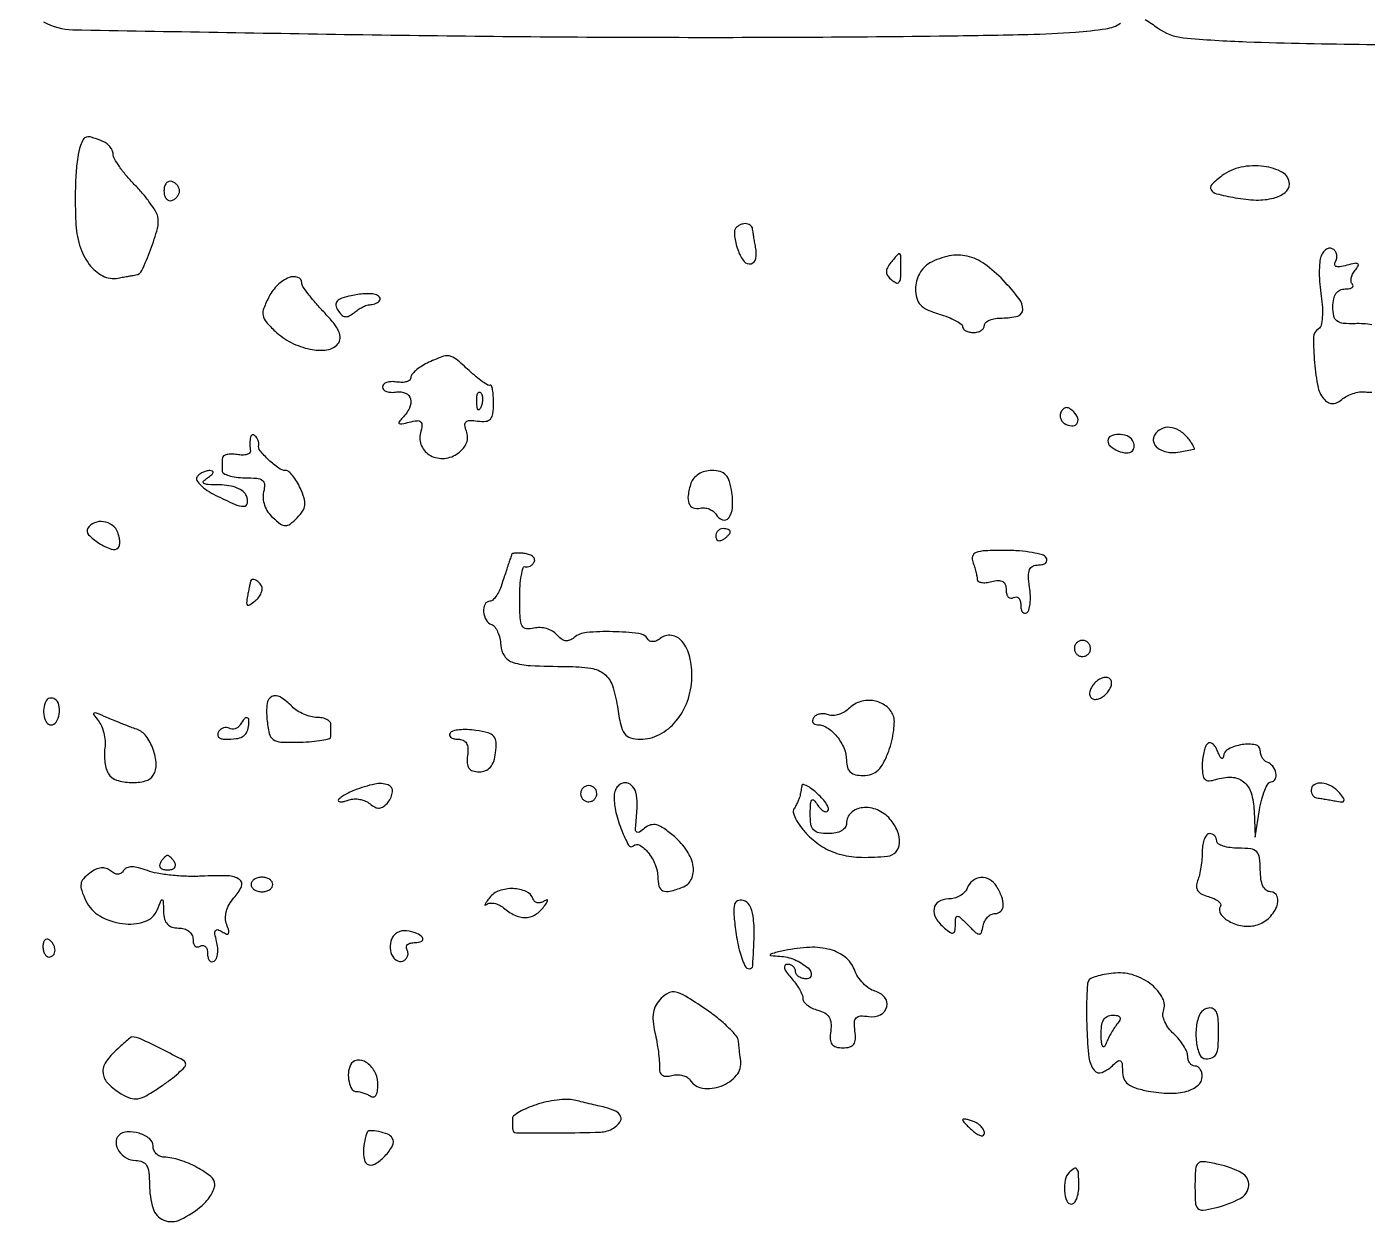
# Model space of a CAD drawing. Extents: x 0 to 5034, y 0 to 2560.
# Drawn here: x 2750.1 to 2934.7, y 2034.5 to 2199.1 of the extents above; entities that cross this region are included whole.
import ezdxf

# ---------------------------------------------------------------- set-up
doc = ezdxf.new("R2010")
doc.units = 0

msp = doc.modelspace()

# ---------------------------------------------------------------- linework, layer by layer
for points in [[(3315.229798, 2294.725646, 0.000021), (3228.5, 2295.347967, -0.000415)], [(2577.672048, 2200.964404, 0.000788), (2593.296787, 2199.954691, 0.003489), (2607.815606, 2199.141113, 0.011193), (2617.5, 2198.883323, 0.000942), (2621.678588, 2198.873535, 0.000135), (2630.228125, 2198.871928, 0.000153), (2640.340842, 2198.875864, 0.000131), (2651, 2198.88608, -0.000008), (2661.264916, 2198.89845, -0.000012), (2670.15625, 2198.908816, -0.000004), (2677.859879, 2198.917556, -0.000342), (2679, 2198.918059, 0.032721), (2679.841193, 2198.972963, 0.006529), (2681.331637, 2199.188554, 0.00688)], [(2904.151592, 2200.106382, -0.019907), (2905.857587, 2198.947169, 0.136476), (2909.384052, 2197.59816, 0.015007), (2918.108334, 2197.038379, 0.00624), (2934.647086, 2196.681372, 0.000372), (2984.60265, 2196.26381, 0.000076), (3013.877148, 2196.045363, 0.000121), (3038.939529, 2195.868262, 0.000024), (3061.03293, 2195.718559, 0.005982), (3063, 2195.728857, -0.004119), (3064.867978, 2195.745594, -0.000065), (3075.4875, 2195.751873, -0.000172), (3087.83119, 2195.753306, -0.000114), (3102, 2195.746828, -0.000762), (3147.695655, 2195.64583, -0.001838)], [(2752.408541, 2199.791245, 0.123595), (2756.448845, 2198.697973, 0.000696), (2796.367408, 2198.022095, 0.003295), (2837.507948, 2197.653959, 0.003725), (2877, 2197.855112, 0.002833), (2887.999301, 2198.055431, 0.012244), (2894.526834, 2198.371364, 0.017625), (2898.729945, 2198.827479, 0.108538), (2900.754937, 2199.588702, -0.039061)], [(2935.367196, 2158.069341, 0.046743), (2933.046498, 2158.220385, -0.027919), (2931.396413, 2158.265607, -0.144263), (2930.554124, 2158.592078, -0.181105), (2930.127928, 2159.277727, -0.049495), (2930, 2160.566883, -0.048484), (2930.10297, 2161.626282, -0.102052), (2930.421248, 2162.385032, -0.131739), (2930.94917, 2162.837188, -0.112034), (2931.666667, 2163, 0.037878), (2932.262653, 2163.045215, 0.107049), (2932.650465, 2163.193285, 0.244364), (2932.772948, 2163.410492, 0.207794), (2932.675343, 2163.657991, -0.163543), (2932.503081, 2164.004648, -0.084569), (2932.518626, 2164.493801, -0.069199), (2932.713587, 2165.047265, -0.054018), (2933.065827, 2165.579316, 0.039492), (2933.49413, 2166.187216, 0.415282), (2933.42543, 2166.453617, 0.18479), (2933.015551, 2166.522176, 0.014014), (2931.900779, 2166.263802, -0.024167), (2930.956225, 2166.064991, -0.120204), (2930.419719, 2166.108074, -0.324529), (2930.240735, 2166.356783, -0.138312), (2930.35994, 2166.773378, 0.092918), (2930.538841, 2167.237002, 0.096295), (2930.534407, 2167.72787, 0.099246), (2930.348219, 2168.169632, 0.105515), (2930.009249, 2168.494284, 0.15023), (2929.571253, 2168.608619, 0.123473), (2929.105946, 2168.47048, 0.099191), (2928.682682, 2168.090145, 0.068765), (2928.371253, 2167.525086, 0.072175), (2928.174247, 2166.653546, 0.019974), (2928.120432, 2165.24788, 0.019734), (2928.186898, 2163.63317, 0.019493), (2928.380482, 2162.02206, -0.024374), (2928.552212, 2160.464686, -0.034906), (2928.540134, 2159.075963, -0.038235), (2928.371392, 2157.995416, -0.199037), (2928.02613, 2157.51615, 0.255841), (2927.341106, 2156.309354, 0.025435), (2927.46342, 2152.866438, 0.028899), (2927.964196, 2149.416579, 0.14691), (2928.873796, 2147.726204, 0.087411), (2929.431025, 2147.3359, 0.127451), (2930.017679, 2147.227265, 0.106751), (2930.659372, 2147.413962, 0.049264), (2931.38343, 2147.903255, -0.062714), (2932.079432, 2148.346882, -0.043329), (2932.956196, 2148.672496, -0.043525), (2933.869794, 2148.840627, -0.066045), (2934.675811, 2148.810873, 0.060563), (2935.375917, 2148.777371, 0.11671)]]:
    msp.add_lwpolyline(points, format="xyb")
for points in [[(2757.504096, 2182.75, 0.050064), (2757.115072, 2181.114444, 0.017685), (2756.878857, 2178.714366, 0.015308), (2756.783276, 2175.740156, 0.009523), (2756.844475, 2172.25, 0.064006), (2757.381924, 2169.010657, 0.088378), (2758.710254, 2166.386249, 0.112445), (2760.577087, 2164.807455, 0.167894), (2762.672841, 2164.500648, -0.002028), (2763.418472, 2164.638848, -0.002176), (2764.147947, 2164.767718, -0.002059), (2764.77549, 2164.873108, -0.010291), (2765.12868, 2164.923489, 0.261189), (2765.965136, 2165.536015, 0.017367), (2767.14769, 2168.38824, 0.0222), (2768.100155, 2171.322095, 0.12302), (2768.140813, 2172.967225, 0.083902), (2767.833645, 2173.719813, 0.018675), (2767.055264, 2174.876658, 0.01889), (2766.042908, 2176.161349, 0.017239), (2764.90628, 2177.407063, -0.018624), (2763.793561, 2178.633374, -0.022905), (2762.85372, 2179.859903, -0.022173), (2762.170636, 2180.940567, -0.130571), (2762, 2181.582849, 0.114327), (2761.882946, 2182.088083, 0.065805), (2761.53535, 2182.610893, 0.060372), (2761.023041, 2183.071242, 0.061333), (2760.418213, 2183.393011, 0.015143), (2758.993745, 2183.890693, 0.131504), (2758.329051, 2183.92018, 0.210301), (2757.89364, 2183.601558, 0.047772)], [(2914.75, 2178.607954, 0.030969), (2913.308405, 2177.365795, 0.345113), (2913.214245, 2176.662158, 0.202545), (2913.944595, 2176.118932, 0.013597), (2916.543713, 2175.557777, 0.039806), (2919.441937, 2175.249777, 0.069146), (2921.842222, 2175.519173, 0.102502), (2923.427056, 2176.292821, 0.232134), (2924, 2177.460399, 0.27175), (2923.075503, 2179.03579, 0.0968), (2920.498655, 2179.879529, 0.080066), (2917.319575, 2179.763879, 0.113775)], [(2769, 2176.5, 0.064908), (2769.079656, 2175.888977, 0.107546), (2769.315781, 2175.428177, 0.143818), (2769.666526, 2175.189601, 0.159683), (2770.075, 2175.191667, 0.073624), (2770.485911, 2175.399741, 0.066918), (2770.834219, 2175.723802, 0.070382), (2771.069583, 2176.110048, 0.102038), (2771.15, 2176.5, 0.102038), (2771.069583, 2176.889952, 0.070382), (2770.834219, 2177.276198, 0.066918), (2770.485911, 2177.600259, 0.073624), (2770.075, 2177.808333, 0.159683), (2769.666526, 2177.810399, 0.143818), (2769.315781, 2177.571823, 0.107546), (2769.079656, 2177.111023, 0.064908)], [(2847.67643, 2171.25, 0.137794), (2847.561012, 2170.813114, 0.031171), (2847.621323, 2170.040503, 0.030022), (2847.806789, 2169.126748, 0.025224), (2848.108955, 2168.185755, 0.08274), (2848.916023, 2166.796402, 0.285915), (2849.860471, 2166.480832, 0.303735), (2850.5129, 2167.186052, 0.08672), (2850.487445, 2168.753971, -0.003291), (2850.353805, 2169.477451, -0.003226), (2850.228784, 2170.207416, -0.003176), (2850.127316, 2170.849139, -0.012202), (2850.076511, 2171.25, 0.119233), (2849.97557, 2171.53626, 0.090054), (2849.746061, 2171.779687, 0.082295), (2849.424292, 2171.943531, 0.07684), (2849.059017, 2172, 0.070456), (2848.666323, 2171.944389, 0.053972), (2848.264727, 2171.779687, 0.054832), (2847.914925, 2171.536974, 0.080801)], [(2869.110114, 2166.632679, 0.049672), (2868.629283, 2165.919895, 0.137601), (2868.498065, 2165.335069, 0.147381), (2868.693215, 2164.792763, 0.06007), (2869.237669, 2164.217716, 0.068239), (2869.847124, 2163.838618, 0.321843), (2870.227775, 2163.916793, 0.165884), (2870.44854, 2164.415535, 0.02199), (2870.5, 2165.585037, 0.003111), (2870.487774, 2167.549757, 0.232153), (2870.347866, 2167.826096, 0.393492), (2870.103803, 2167.800655, 0.006111)], [(2874.5, 2166.582543, 0.077733), (2873.697753, 2165.971061, 0.064279), (2873.058677, 2165.105491, 0.062489), (2872.645803, 2164.080115, 0.065318), (2872.507305, 2163, 0.06557), (2872.679289, 2161.723029, 0.123052), (2873.184357, 2160.819453, 0.099405), (2874.14051, 2160.139639, 0.033258), (2875.757305, 2159.543203, -0.02109), (2876.999553, 2159.118959, -0.030913), (2878.047458, 2158.634462, -0.031406), (2878.812766, 2158.157131, -0.242157), (2879, 2157.793203, 0.182378), (2879.114239, 2157.490428, 0.090948), (2879.440625, 2157.233004, 0.070859), (2879.926041, 2157.058591, 0.050909), (2880.5, 2157, 0.064853), (2881.073457, 2157.074694, 0.082425), (2881.559375, 2157.29375, 0.098894), (2881.884432, 2157.618646, 0.148195), (2882, 2158, -0.222681), (2882.179376, 2158.382793, -0.076538), (2882.717039, 2158.70625, -0.058208), (2883.50628, 2158.92683, -0.039081), (2884.440983, 2159, 0.064289), (2886.585886, 2159.276931, 0.333532), (2887.282462, 2160.155919, 0.174678), (2886.791052, 2161.640842, 0.022688), (2884.577957, 2164.211333, 0.048821), (2882.038524, 2166.42532, 0.097404), (2879.619836, 2167.52079, 0.109321), (2877.157669, 2167.553554, 0.073041)], [(2783.482878, 2161.96689, 0.027053), (2782.753704, 2160.347814, 0.135158), (2782.65486, 2159.366386, 0.135713), (2783.072511, 2158.474822, 0.027361), (2784.293385, 2157.196909, 0.069288), (2786.525859, 2155.619387, 0.068892), (2789.108669, 2154.707967, 0.080562), (2791.442862, 2154.612459, 0.191851), (2792.940996, 2155.428905, 0.156773), (2793.254737, 2156.210529, 0.121859), (2793.097187, 2157.118403, 0.067907), (2792.392128, 2158.268504, 0.019294), (2790.999655, 2159.842946, -0.012431), (2789.850748, 2161.106615, -0.016828), (2788.881149, 2162.307224, -0.013828), (2788.147514, 2163.339116, -0.148679), (2788, 2163.824232, 0.322078), (2787.441761, 2164.600954, 0.180563), (2786.223264, 2164.560939, 0.094195), (2784.655897, 2163.538653, 0.082126)], [(2794.777583, 2162.071608, 0.026953), (2793.476798, 2161.724388, 0.130193), (2792.839634, 2161.312677, 0.229527), (2792.68182, 2160.777899, 0.09876), (2792.951367, 2160.064302, 0.057053), (2793.449136, 2159.438617, 0.160138), (2793.942687, 2159.189642, 0.157363), (2794.493549, 2159.279976, 0.054558), (2795.173785, 2159.729265, -0.027638), (2795.742741, 2160.150638, -0.027562), (2796.355216, 2160.507108, -0.028667), (2796.923208, 2160.757129, -0.089059), (2797.333333, 2160.83163, 0.049883), (2797.687844, 2160.867818, 0.037891), (2798.063814, 2160.974772, 0.038831), (2798.404439, 2161.131205, 0.069425), (2798.649864, 2161.316531, 0.369118), (2798.692378, 2161.859149, 0.189521), (2798.075308, 2162.252219, 0.067551), (2796.625443, 2162.335944, 0.032447)], [(2805.25, 2152.779505, 0.030528), (2804.388691, 2152.297261, 0.038519), (2803.660937, 2151.745804, 0.042497), (2803.148453, 2151.207043, 0.17049), (2803, 2150.784327, -0.222964), (2802.84859, 2150.461669, -0.099518), (2802.42585, 2150.233511, -0.070131), (2801.793977, 2150.13381, -0.043824), (2801.045448, 2150.187142, 0.048414), (2800.29715, 2150.233572, 0.075965), (2799.665046, 2150.114348, 0.106031), (2799.243734, 2149.856424, 0.205363), (2799.090896, 2149.5, 0.205363), (2799.243734, 2149.143576, 0.106031), (2799.665046, 2148.885652, 0.075965), (2800.29715, 2148.766428, 0.048414), (2801.045448, 2148.812858, -0.145008), (2802.286678, 2148.651482, -0.236639), (2802.947124, 2147.849261, -0.170363), (2802.803463, 2146.588336, -0.083813), (2801.85595, 2145.25595, 0.031641), (2801.376112, 2144.71121, 0.439688), (2801.415615, 2144.480549, 0.196723), (2801.765463, 2144.415366, 0.012875), (2802.788196, 2144.654863, -0.03209), (2803.865293, 2144.86382, -0.225339), (2804.359865, 2144.702219, -0.236115), (2804.53335, 2144.223945, -0.035018), (2804.338006, 2143.184534, 0.170261), (2804.484545, 2141.390686, 0.166102), (2805.719904, 2140.059272, 0.148594), (2807.633911, 2139.67412, 0.134533), (2809.52434, 2140.394139, 0.061077), (2810.233443, 2141.059222, 0.08346), (2810.67453, 2141.813966, 0.091588), (2810.820051, 2142.615098, 0.091107), (2810.670249, 2143.416935, -0.052598), (2810.446455, 2144.253783, -0.251935), (2810.604487, 2144.704272, -0.191603), (2811.116791, 2144.897803, -0.031099), (2812.19818, 2144.811542, 0.054918), (2813.323604, 2144.775457, 0.192539), (2813.961908, 2145.090194, 0.152229), (2814.296186, 2145.818806, 0.031138), (2814.390411, 2147.25, 0.016215), (2814.36038, 2148.287424, 0.030535), (2814.258101, 2149.11875, 0.038129), (2814.109496, 2149.678077, 0.458832), (2813.92653, 2149.75, -0.260802), (2813.626758, 2149.757324, -0.017735), (2812.882709, 2150.234375, -0.021772), (2811.99775, 2150.905916, -0.014339), (2811.037969, 2151.75, 0.014506), (2809.236081, 2153.333614, 0.129714), (2808.288273, 2153.772916, 0.139554), (2807.277012, 2153.670136, 0.017694)], [(2812.683114, 2146.8125, -0.054073), (2812.461564, 2146.395823, -0.470617), (2812.279315, 2146.37858, -0.168741), (2812.137993, 2146.670344, -0.018894), (2812.078947, 2147.416667, -0.028489), (2812.089945, 2148.112848, -0.077125), (2812.200665, 2148.592839, -0.208169), (2812.385309, 2148.77538, -0.296942), (2812.604167, 2148.729167, -0.126455), (2812.797407, 2148.402231, -0.060344), (2812.876576, 2147.916927, -0.05415), (2812.839148, 2147.359369, -0.051402)], [(2892.596556, 2146.156231, 0.105525), (2892.439393, 2145.716563, 0.099247), (2892.470283, 2145.240657, 0.096292), (2892.684746, 2144.801911, 0.09291), (2893.050219, 2144.468963, 0.116221), (2894.032006, 2144.141241, 0.258096), (2894.731074, 2144.448742, 0.251496), (2894.853466, 2145.214666, 0.113251), (2894.296201, 2146.103799, 0.053431), (2893.785686, 2146.515485, 0.136091), (2893.335356, 2146.655459, 0.169261), (2892.940704, 2146.531428, 0.094625)], [(2905.430902, 2142.888197, 0.11276), (2905.265661, 2142.404202, 0.100207), (2905.316367, 2141.873848, 0.09421), (2905.576085, 2141.378525, 0.086824), (2906.005905, 2140.99635, 0.066617), (2906.842404, 2140.622254, 0.068238), (2907.740947, 2140.485318, 0.043366), (2908.945424, 2140.571837, 0.011057), (2910.872445, 2140.923489, 0.458805), (2910.940282, 2141.045372, 0.038276), (2910.769798, 2141.41815, 0.030591), (2910.451171, 2141.918975, 0.016238), (2910, 2142.5, 0.081989), (2908.828821, 2143.515779, 0.117053), (2907.526852, 2143.944066, 0.138783), (2906.330097, 2143.712607, 0.138468)], [(2780.881579, 2142.416667, 0.021455), (2780.846373, 2142.006258, 0.013871), (2780.839254, 2141.529389, 0.013949), (2780.858286, 2141.062098, 0.025489), (2780.903786, 2140.68338, -0.265874), (2780.799882, 2140.398016, -0.109438), (2780.422431, 2140.199649, -0.068552), (2779.815288, 2140.120905, -0.037745), (2779.067655, 2140.18338, 0.035668), (2778.307069, 2140.250114, 0.056893), (2777.658218, 2140.18668, 0.078232), (2777.208554, 2140.013687, 0.251847), (2777.045448, 2139.75, 0.005901), (2777.027986, 2139.391881, 0.002739), (2777.01335, 2138.926563, 0.002713), (2777.003307, 2138.437661, 0.003778), (2777, 2138, 0.260722), (2777.215168, 2137.615409, 0.060107), (2777.91551, 2137.29375, 0.047247), (2778.922623, 2137.072705, 0.030418), (2780.116631, 2137, -0.021414), (2781.778281, 2136.928802, -0.13955), (2782.552191, 2136.634889, -0.232292), (2782.845541, 2136.063133, -0.068441), (2782.725109, 2135.056817, 0.086175), (2782.650701, 2134.171531, 0.063672), (2782.861065, 2133.209351, 0.060647), (2783.323335, 2132.284617, 0.062713), (2783.989623, 2131.509391, 0.025279), (2785.06625, 2130.629795, 0.158244), (2785.732119, 2130.4087, 0.169568), (2786.375888, 2130.628661, 0.030063), (2787.344059, 2131.486917, 0.0522), (2788.08743, 2132.404126, 0.116529), (2788.389067, 2133.244065, 0.101605), (2788.30258, 2134.205083, 0.033827), (2787.802399, 2135.534342, 0.028514), (2787.305489, 2136.478332, 0.03709), (2786.741396, 2137.275713, 0.040593), (2786.19266, 2137.8405, 0.181626), (2785.768056, 2138, -0.157259), (2784.799823, 2138.31225, -0.034438), (2783.435753, 2139.444447, -0.032524), (2782.2515, 2140.730667, -0.220763), (2782.047619, 2141.547619, 0.089686), (2782.050722, 2141.827242, 0.050218), (2781.960342, 2142.156176, 0.047939), (2781.79767, 2142.480985, 0.056381), (2781.583333, 2142.75, 0.104476), (2781.351866, 2142.900726, 0.205953), (2781.136568, 2142.892708, 0.175688), (2780.970044, 2142.724216, 0.075951)], [(2899, 2142.106989, 0.218838), (2899.351599, 2141.34213, 0.079209), (2900.394883, 2140.701133, 0.079214), (2901.585694, 2140.41633, 0.218914), (2902.375048, 2140.708381, 0.112362), (2902.552986, 2140.991182, 0.077846), (2902.621794, 2141.36413, 0.072274), (2902.574254, 2141.767811, 0.073142), (2902.413797, 2142.13948, 0.166742), (2901.649023, 2142.766543, 0.091719), (2900.443632, 2142.977688, 0.10994), (2899.394307, 2142.733635, 0.288442)], [(2773.548506, 2137.078485, 0.284923), (2773.549231, 2136.614637, 0.061897), (2774.075746, 2135.963985, 0.047104), (2774.971817, 2135.250138, 0.028961), (2776.143128, 2134.578485, 0.012188), (2778.735888, 2133.363036, 0.09917), (2780.009253, 2133.083234, 0.383358), (2780.483615, 2133.493901, 0.123496), (2780.361626, 2134.5, 0.137763), (2779.911262, 2135.104621, 0.067561), (2779.072121, 2135.587163, 0.05581), (2777.947869, 2135.904911, 0.039789), (2776.643011, 2136.015313, -0.010886), (2775.080644, 2136.05695, -0.123498), (2774.49361, 2136.234796, -0.47327), (2774.449527, 2136.532915, -0.06504), (2775, 2137, 0.027275), (2775.554112, 2137.402546, 0.147021), (2775.760849, 2137.707316, 0.37991), (2775.672401, 2137.904291, 0.102799), (2775.309017, 2137.984687, 0.068945), (2774.811208, 2137.922228, 0.053271), (2774.300587, 2137.724807, 0.054287), (2773.85434, 2137.429987, 0.081409)], [(2841.579347, 2136.25, 0.039726), (2841.190658, 2134.57427, 0.127565), (2841.310042, 2133.444139, 0.224158), (2841.893722, 2132.877298, 0.139765), (2842.863968, 2132.826795, -0.08422), (2843.463677, 2132.861426, -0.068737), (2844.087763, 2132.703652, -0.069342), (2844.640479, 2132.384731, -0.089089), (2845.031718, 2131.94868, 0.171325), (2845.938383, 2131.218689, 0.331475), (2846.781018, 2131.480866, 0.139731), (2847.294532, 2132.881838, 0.054905), (2847.21977, 2134.955972, 0.034456), (2846.887127, 2136.482064, 0.114006), (2846.387767, 2137.373693, 0.142737), (2845.620329, 2137.843872, 0.066628), (2844.453888, 2138, 0.066365), (2843.501641, 2137.873049, 0.070564), (2842.637198, 2137.501475, 0.076361), (2841.966944, 2136.937745, 0.103303)], [(2758.531009, 2130.050173, 0.343618), (2758.628096, 2129.157884, 0.057839), (2760.050854, 2127.995752, 0.055513), (2761.742676, 2127.160806, 0.291059), (2762.709185, 2127.375852, 0.151894), (2762.874493, 2127.690367, 0.052172), (2762.915126, 2128.209032, 0.046066), (2762.84182, 2128.826673, 0.039071), (2762.654923, 2129.456872, 0.142247), (2761.90021, 2130.451701, 0.124717), (2760.69069, 2130.950351, 0.130389), (2759.431268, 2130.803054, 0.161759)], [(2845, 2128.940983, 0.108972), (2845.078288, 2128.586039, 0.182303), (2845.29375, 2128.3746, 0.161196), (2845.6179, 2128.343488, 0.082592), (2846, 2128.5, 0.029505), (2846.382774, 2128.768994, 0.035638), (2846.70625, 2129.066025, 0.038439), (2846.934461, 2129.34829, 0.151918), (2847, 2129.559017, 0.210953), (2846.92554, 2129.727648, 0.081139), (2846.70625, 2129.870461, 0.061769), (2846.382849, 2129.967655, 0.042167), (2846, 2130, 0.105053), (2845.618444, 2129.918938, 0.099167), (2845.29375, 2129.688914, 0.09642), (2845.076123, 2129.345238, 0.093332)], [(2880.393011, 2125.418213, -0.015389), (2880.625364, 2124.752121, -0.014444), (2880.821697, 2124.058851, -0.014583), (2880.960017, 2123.434213, -0.047225), (2881, 2123.011832, 0.263809), (2881.155205, 2122.738143, 0.097659), (2881.5875, 2122.583098, 0.064378), (2882.233504, 2122.569476, 0.037088), (2883, 2122.710251, -0.048119), (2883.920933, 2122.858505, -0.147627), (2884.529639, 2122.716181, -0.182778), (2884.880281, 2122.288211, -0.08139), (2885, 2121.557614, 0.060641), (2885.072679, 2120.96056, 0.129501), (2885.29375, 2120.555735, 0.191513), (2885.620821, 2120.403771, 0.153713), (2886, 2120.5, -0.146489), (2886.379403, 2120.602013, -0.191582), (2886.70625, 2120.461189, -0.134005), (2886.927049, 2120.074636, -0.063222), (2887, 2119.5, 0.051127), (2887.059822, 2118.916493, 0.111112), (2887.244773, 2118.508541, 0.185971), (2887.51799, 2118.338732, 0.187638), (2887.833269, 2118.396955, 0.190128), (2888.127007, 2118.790281, 0.039397), (2888.290527, 2119.654849, 0.036223), (2888.329802, 2120.752721, 0.027275), (2888.21977, 2121.955972, -0.023973), (2888.069857, 2123.484057, -0.10859), (2888.217341, 2124.361774, -0.192141), (2888.664569, 2124.830001, -0.107582), (2889.445518, 2125, 0.060776), (2890.041354, 2125.072693, 0.129741), (2890.445185, 2125.29375, 0.191529), (2890.596543, 2125.620809, 0.153319), (2890.5, 2126, 0.189084), (2889.979766, 2126.390148, 0.02376), (2888.580672, 2126.70625, 0.025244), (2886.812464, 2126.927024, 0.018436), (2884.833994, 2127, 0.010023), (2882.111867, 2126.945425, 0.075663), (2880.852375, 2126.701723, 0.234296), (2880.370112, 2126.202717, 0.17023)], [(2816.875, 2126.411516, -0.004628), (2816.809489, 2126.202813, -0.001571), (2816.710484, 2125.90057, -0.001562), (2816.599004, 2125.567317, -0.001797), (2816.490478, 2125.25, 0.002904), (2816.346188, 2124.825042, 0.00057), (2816.092134, 2124.059375, 0.000605), (2815.798167, 2123.166412, 0.000561), (2815.498847, 2122.25, -0.033266), (2815.153728, 2121.388649, -0.043804), (2814.722305, 2120.660937, -0.050505), (2814.273192, 2120.152602, -0.188758), (2813.883369, 2120, 0.285738), (2813.222873, 2119.588984, 0.134083), (2813.024202, 2118.561124, 0.109095), (2813.369115, 2117.417726, 0.186814), (2814.126568, 2116.791144, -0.152919), (2814.567731, 2116.472692, -0.056705), (2814.958465, 2115.803949, -0.049485), (2815.246103, 2114.925993, -0.041908), (2815.376568, 2113.957811, 0.140337), (2815.887342, 2112.461878, 0.164121), (2817.087716, 2111.572668, 0.067036), (2819.483443, 2111.140783, 0.009497), (2824.5, 2111.012876, -0.03314), (2827.810174, 2110.771622, -0.13353), (2829.656351, 2109.981261, -0.146377), (2830.754365, 2108.410644, -0.042671), (2831.446257, 2105.509815, 0.01576), (2831.909653, 2102.968555, 0.100177), (2832.43199, 2101.771913, 0.171528), (2833.244715, 2101.191963, 0.070124), (2834.606727, 2101, 0.121125), (2837.243898, 2101.648365, 0.097972), (2839.521802, 2103.480904, 0.08892), (2841.093858, 2106.222531, 0.078909), (2841.701882, 2109.457824, 0.064516), (2841.413335, 2112.31705, 0.112679), (2840.374319, 2114.447037, 0.186777), (2838.898325, 2115.2985, 0.214886), (2837.341862, 2114.868757, -0.064597), (2836.849012, 2114.557213, -0.096853), (2836.356228, 2114.43579, -0.121395), (2835.933564, 2114.518446, -0.146661), (2835.632377, 2114.785809, 0.229947), (2834.392347, 2115.572232, 0.023353), (2830.814093, 2115.810362, 0.026045), (2827.211901, 2115.69388, 0.153263), (2825.483512, 2114.986316, -0.078739), (2824.865809, 2114.619756, -0.136753), (2824.277059, 2114.556758, -0.122416), (2823.695102, 2114.808895, -0.056462), (2823.095911, 2115.384434, 0.088676), (2822.502779, 2115.885223, 0.061528), (2821.69329, 2116.228798, 0.06004), (2820.801064, 2116.371464, 0.073733), (2819.963232, 2116.280134, -0.093565), (2818.912596, 2116.207323, -0.257242), (2818.328512, 2116.625155, -0.101395), (2818.056057, 2117.718737, -0.010518), (2818, 2120.383369, -0.015309), (2818.053684, 2122.136247, -0.027223), (2818.220313, 2123.570427, -0.028368), (2818.457118, 2124.596496, -0.425451), (2818.75, 2124.75, 0.119775), (2819.074255, 2124.722915, 0.082027), (2819.426562, 2124.839185, 0.074647), (2819.752654, 2125.077679, 0.071471), (2820, 2125.404671, 0.190784), (2820.046836, 2125.768957, 0.144214), (2819.839063, 2126.119043, 0.096928), (2819.383631, 2126.40171, 0.054175), (2818.75, 2126.566187, 0.022617), (2818.070416, 2126.634717, 0.034408), (2817.477344, 2126.626701, 0.037239), (2817.028791, 2126.555809, 0.267282)], [(2780.923489, 2122.75, 0.022627), (2780.879465, 2122.578838, 0.001278), (2780.768639, 2122.042982, 0.001959), (2780.640817, 2121.40412, 0.001435), (2780.503782, 2120.694193, 0.020367), (2780.366074, 2119.76469, 0.292577), (2780.508535, 2119.479244, 0.295382), (2780.825868, 2119.490613, 0.020624), (2781.569283, 2120.057499, 0.053729), (2782.06743, 2120.570492, 0.066817), (2782.403198, 2121.143652, 0.080372), (2782.533867, 2121.6868, 0.158628), (2782.429973, 2122.113307, 0.058821), (2782.014609, 2122.636426, 0.095878), (2781.545492, 2122.951231, 0.167479), (2781.158717, 2122.977568, 0.257983)], [(2894.552786, 2114.08541, 0.099038), (2894.401684, 2113.679226, 0.097945), (2894.417584, 2113.244476, 0.097945), (2894.597789, 2112.848514, 0.099038), (2894.91459, 2112.552786, 0.099038), (2895.320774, 2112.401684, 0.097945), (2895.755524, 2112.417584, 0.097945), (2896.151486, 2112.597789, 0.099038), (2896.447214, 2112.91459, 0.099038), (2896.598316, 2113.320774, 0.097945), (2896.582416, 2113.755524, 0.097945), (2896.402211, 2114.151486, 0.099038), (2896.08541, 2114.447214, 0.099038), (2895.679226, 2114.598316, 0.097945), (2895.244476, 2114.582416, 0.097945), (2894.848514, 2114.402211, 0.099038)], [(2897.064749, 2108.578017, 0.051981), (2896.661737, 2107.974615, 0.092995), (2896.486368, 2107.406747, 0.127395), (2896.55242, 2106.935829, 0.157392), (2896.838135, 2106.600038, 0.150925), (2897.282924, 2106.484575, 0.082168), (2897.839954, 2106.603052, 0.069216), (2898.421349, 2106.929598, 0.057089), (2898.935251, 2107.421983, 0.051981), (2899.338263, 2108.025385, 0.092995), (2899.513632, 2108.593253, 0.127395), (2899.44758, 2109.064171, 0.157392), (2899.161865, 2109.399962, 0.150925), (2898.717076, 2109.515425, 0.082168), (2898.160046, 2109.396948, 0.069216), (2897.578651, 2109.070402, 0.057089)], [(2752.754232, 2106.266312, 0.084697), (2752.436116, 2105.221291, 0.082939), (2752.479003, 2104.121909, 0.104464), (2752.84371, 2103.288862, 0.234312), (2753.437328, 2102.972506, 0.26629), (2754.162879, 2103.360605, 0.1021), (2754.575922, 2104.472687, 0.093314), (2754.533019, 2105.735512, 0.201974), (2753.980032, 2106.512341, 0.086456), (2753.629461, 2106.652808, 0.102024), (2753.272696, 2106.654687, 0.11056), (2752.965717, 2106.518222, 0.11748)], [(2783.186642, 2103.75, 0.03003), (2783.495346, 2101.789273, 0.190069), (2784.048317, 2100.966712, 0.143065), (2785.105112, 2100.617585, 0.014812), (2787.753424, 2100.603675, 0.014269), (2789.383766, 2100.69001, 0.023312), (2790.756399, 2100.866753, 0.01971), (2791.803939, 2101.094507, 0.34325), (2792.003424, 2101.353675, -0.000573), (2792.002107, 2101.670986, -0.000232), (2792.001006, 2102.103892, -0.000229), (2792.00025, 2102.569807, -0.000291), (2792, 2103, 0.185417), (2791.853387, 2103.381768, 0.090018), (2791.433482, 2103.70625, 0.069864), (2790.809424, 2103.926196, 0.049879), (2790.071429, 2104, -0.064082), (2789.223487, 2104.109123, -0.039128), (2788.26875, 2104.440625, -0.038656), (2787.358587, 2104.925727, -0.054664), (2786.642857, 2105.5, 0.054256), (2785.006149, 2106.815423, 0.265296), (2783.864468, 2106.872489, 0.253912), (2783.198892, 2105.90953, 0.050941)], [(2759.940405, 2103.571807, -0.072503), (2760.385069, 2102.84323, -0.041038), (2760.712196, 2101.860014, -0.039973), (2760.88369, 2100.792302, -0.05202), (2760.859358, 2099.802946, 0.035231), (2760.802734, 2098.829491, 0.030534), (2760.877728, 2097.809303, 0.031738), (2761.061752, 2096.89151, 0.074005), (2761.339871, 2096.25, 0.178623), (2762.469058, 2095.372804, 0.069052), (2764.453444, 2095.034101, 0.069662), (2766.431271, 2095.2484, 0.194964), (2767.535126, 2096.056835, 0.153922), (2767.922649, 2097.586433, 0.07231), (2767.509655, 2099.606303, 0.072247), (2766.537777, 2101.427081, 0.152737), (2765.260939, 2102.364163, -0.007978), (2764.417948, 2102.668012, -0.003545), (2763.315772, 2103.094228, -0.003507), (2762.154984, 2103.562033, -0.004731), (2761.111901, 2104.002517, 0.005725), (2759.725605, 2104.584694, 0.18674), (2759.368008, 2104.590742, 0.498754), (2759.30596, 2104.385202, 0.015151)], [(2863.45671, 2105.313853, -0.060694), (2862.772624, 2104.778358, -0.057559), (2861.967941, 2104.411329, -0.062025), (2861.169451, 2104.258553, -0.108311), (2860.506326, 2104.359199, 0.06791), (2859.910789, 2104.499139, 0.072824), (2859.3141, 2104.469154, 0.081228), (2858.807647, 2104.279851, 0.124999), (2858.473008, 2103.956326, 0.095385), (2858.334279, 2103.591506, 0.173392), (2858.387653, 2103.280921, 0.172262), (2858.626349, 2103.073225, 0.093997), (2859.012412, 2103, -0.14878), (2860.362162, 2102.589277, -0.075081), (2861.687373, 2101.377622, -0.071154), (2862.665223, 2099.739574, -0.099353), (2863, 2098.071429, 0.068525), (2863.132085, 2097.112174, 0.141885), (2863.527479, 2096.475242, 0.130382), (2864.228916, 2096.115355, 0.053739), (2865.299112, 2096, 0.083462), (2866.448601, 2096.193223, 0.108164), (2867.358199, 2096.74911, 0.082844), (2868.115347, 2097.76301, 0.032297), (2868.81721, 2099.371049, 0.026978), (2869.240493, 2100.773954, 0.027736), (2869.505608, 2102.201409, 0.02884), (2869.59438, 2103.458286, 0.095099), (2869.448924, 2104.272507, 0.144893), (2868.444603, 2105.582196, 0.114688), (2866.793788, 2106.281012, 0.11111), (2864.96009, 2106.190633, 0.129425)], [(2779.489919, 2102.983688, -0.08344), (2779.184813, 2102.635866, -0.092847), (2778.793158, 2102.422376, -0.100558), (2778.376993, 2102.374953, -0.117181), (2778, 2102.5, 0.117181), (2777.623007, 2102.625047, 0.100558), (2777.206842, 2102.577624, 0.092847), (2776.815187, 2102.364134, 0.08344), (2776.510081, 2102.016312, 0.136093), (2776.397824, 2101.63036, 0.190788), (2776.524436, 2101.298542, 0.140899), (2776.890269, 2101.074611, 0.067432), (2777.440983, 2101, 0.026056), (2778.944086, 2101.078384, 0.099432), (2779.835695, 2101.356551, 0.147534), (2780.358781, 2101.888268, 0.084836), (2780.639571, 2102.75, 0.038129), (2780.703414, 2103.667032, 0.354734), (2780.468532, 2103.9525, 0.280881), (2780.07294, 2103.80939, 0.030624)], [(2808.396955, 2101.833269, 0.188228), (2808.339106, 2101.517999, 0.185813), (2808.50967, 2101.244773, 0.110828), (2808.918848, 2101.059813, 0.05099), (2809.503841, 2101, -0.102629), (2810.198979, 2100.855798, -0.1595), (2810.653141, 2100.453091, -0.120709), (2810.858136, 2099.763081, -0.046874), (2810.812858, 2098.760946, 0.047095), (2810.765297, 2097.697857, 0.143381), (2811.000064, 2097.021802, 0.167574), (2811.533375, 2096.641323, 0.070593), (2812.415936, 2096.510946, 0.094442), (2813.289648, 2096.672294, 0.12229), (2813.953332, 2097.140423, 0.099042), (2814.413181, 2097.951678, 0.046311), (2814.68458, 2099.133764, 0.042204), (2814.755148, 2100.579648, 0.173062), (2814.43588, 2101.382906, 0.148478), (2813.644703, 2101.873382, 0.028612), (2811.974616, 2102.217033, 0.02711), (2810.76422, 2102.328122, 0.036059), (2809.660326, 2102.289723, 0.039161), (2808.791109, 2102.126932, 0.190713)], [(2912.718672, 2100.385338, 0.109462), (2912.441327, 2099.950101, 0.030722), (2912.21111, 2099.172565, 0.029415), (2912.05292, 2098.237699, 0.027209), (2912, 2097.265946, 0.034246), (2912.08168, 2096.074809, 0.166944), (2912.382154, 2095.479999, 0.213814), (2912.933144, 2095.278304, 0.059308), (2913.859123, 2095.455287, -0.084467), (2916.053514, 2095.761836, -0.165193), (2917.688495, 2095.151711, -0.148586), (2918.725057, 2093.607546, -0.064399), (2919.141905, 2091.143011), (2919.283811, 2087.5), (2919.891905, 2091.283118, -0.02394), (2920.197647, 2092.73719, -0.03515), (2920.615122, 2093.974592, -0.038154), (2921.075025, 2094.875659, -0.243607), (2921.5, 2095.133118, 0.272146), (2922.059372, 2095.514333, 0.164197), (2922.154789, 2096.335503, 0.11645), (2921.713697, 2097.268399, 0.138729), (2920.925, 2097.833333, -0.108336), (2920.571275, 2098.055942, -0.068138), (2920.271719, 2098.444161, -0.063503), (2920.06908, 2098.931178, -0.066964), (2920, 2099.444661, 0.361724), (2919.34525, 2100.231281, 0.085489), (2917.502692, 2100.253224, 0.074863), (2915.606738, 2099.649865, 0.269053), (2914.929715, 2098.633423, -0.14728), (2914.836006, 2098.380163, -0.432179), (2914.671207, 2098.362282, -0.100529), (2914.428289, 2098.673592, -0.021605), (2914.148387, 2099.302005, 0.047176), (2913.823888, 2099.940651, 0.089734), (2913.435103, 2100.363561, 0.145035), (2913.049906, 2100.508712, 0.217774)], [(2795.25, 2093.968838, 0.01792), (2794.388019, 2093.585943, 0.02611), (2793.660937, 2093.182991, 0.02424), (2793.120277, 2092.807728, 0.232978), (2793, 2092.563609, 0.338705), (2793.113238, 2092.415622, 0.07944), (2793.444366, 2092.38041, 0.051021), (2793.932513, 2092.456465, 0.02748), (2794.512735, 2092.64326, -0.082466), (2795.1917, 2092.7822, -0.056231), (2795.979014, 2092.722996, -0.055261), (2796.749651, 2092.486459, -0.071246), (2797.380056, 2092.099544, 0.054866), (2798.089176, 2091.631802, 0.142468), (2798.684243, 2091.517082, 0.14249), (2799.247957, 2091.739404, 0.05489), (2799.858645, 2092.329678, 0.146162), (2800.474475, 2093.776334, 0.348476), (2799.894767, 2094.704185, 0.140244), (2798.020438, 2094.822513, 0.041665)], [(2826.552786, 2094.08541, 0.099038), (2826.401684, 2093.679226, 0.097945), (2826.417584, 2093.244476, 0.097945), (2826.597789, 2092.848514, 0.099038), (2826.91459, 2092.552786, 0.099038), (2827.320774, 2092.401684, 0.097945), (2827.755524, 2092.417584, 0.097945), (2828.151486, 2092.597789, 0.099038), (2828.447214, 2092.91459, 0.099038), (2828.598316, 2093.320774, 0.097945), (2828.582416, 2093.755524, 0.097945), (2828.402211, 2094.151486, 0.099038), (2828.08541, 2094.447214, 0.099038), (2827.679226, 2094.598316, 0.097945), (2827.244476, 2094.582416, 0.097945), (2826.848514, 2094.402211, 0.099038)], [(2831, 2093.0651, 0.05995), (2831.25691, 2090.930113, 0.033547), (2832.047413, 2088.432983, 0.032044), (2832.995714, 2086.406678, 0.499944), (2833.647026, 2086.313693, -0.346587), (2834.532879, 2086.418834, -0.088437), (2835.690805, 2085.391852, -0.068485), (2836.667118, 2083.733501, -0.099156), (2837, 2082.071429, 0.065757), (2837.171993, 2080.769292, 0.229765), (2837.711892, 2080.146646, 0.162879), (2838.692828, 2080.066182, 0.031343), (2840.418213, 2080.606989, 0.189878), (2841.634331, 2081.721202, 0.154424), (2841.895769, 2083.482179, 0.108071), (2841.065624, 2085.595188, 0.067927), (2839.298361, 2087.58875, 0.022251), (2837.873826, 2088.706621, 0.086276), (2836.866387, 2089.191701, 0.14045), (2836.027409, 2089.189633, 0.10316), (2835.201082, 2088.75192, -0.02763), (2834.472755, 2088.212498, -0.302172), (2834.126116, 2088.214115, -0.255559), (2833.952889, 2088.547809, -0.021692), (2834.017875, 2089.546821, 0.022258), (2834.178458, 2092.059271, 0.072827), (2833.96965, 2093.706665, 0.137357), (2833.402696, 2094.642949, 0.190586), (2832.5, 2095, 0.128131), (2831.927958, 2094.85096, 0.100737), (2831.440625, 2094.431623, 0.089281), (2831.112964, 2093.804339, 0.075965)], [(2856.875, 2094.654988, 0.000317), (2856.817064, 2094.35036, 0.000167), (2856.745502, 2093.97209, 0.000166), (2856.672502, 2093.584808, 0.000257), (2856.609687, 2093.25, -0.043916), (2856.508028, 2092.886528, -0.016524), (2856.305222, 2092.398076, -0.01622), (2856.048193, 2091.87802, -0.018991), (2855.770245, 2091.403025, 0.22237), (2855.691233, 2090.797702, 0.051022), (2856.112901, 2089.826948, 0.043338), (2856.879165, 2088.702949, 0.030468), (2857.91849, 2087.578091, 0.061211), (2859.985238, 2086.033796, 0.068498), (2862.289275, 2085.106417, 0.057538), (2865.079003, 2084.739058, 0.028701), (2868.643011, 2084.886711, 0.186448), (2869.791404, 2085.466384, 0.168021), (2870.314254, 2086.697048, 0.119264), (2870.032568, 2088.351984, 0.077265), (2868.995767, 2090.00488, 0.114306), (2867.27024, 2091.259618, 0.124705), (2865.224935, 2091.574955, 0.162206), (2863.636064, 2090.871561, 0.211162), (2863, 2089.432612, -0.153794), (2862.817624, 2088.853712, -0.110456), (2862.313734, 2088.393261, -0.082491), (2861.517983, 2088.097589, -0.047823), (2860.5, 2088, -0.046158), (2859.198998, 2088.120361, -0.16434), (2858.478795, 2088.523469, -0.149829), (2858.112333, 2089.307341, -0.036375), (2858.015313, 2090.75, -0.01184), (2858.055087, 2092.109529, -0.146979), (2858.227796, 2092.590423, -0.464583), (2858.506956, 2092.608398, -0.05038), (2858.96094, 2092.02896, 0.042964), (2859.358122, 2091.506266, 0.071832), (2859.782622, 2091.154687, 0.105877), (2860.165314, 2091.020464, 0.231971), (2860.451758, 2091.118424, 0.283906), (2860.531842, 2091.457181, 0.05643), (2860.258313, 2092.04759, 0.044475), (2859.73427, 2092.758117, 0.027722), (2859.006131, 2093.494452, 0.019912), (2858.227257, 2094.144843, 0.039337), (2857.552582, 2094.584263, 0.061316), (2857.066571, 2094.776233, 0.43342)], [(2927, 2094, 0.072222), (2927.056322, 2093.612112, 0.0802), (2927.220313, 2093.271275, 0.089787), (2927.463737, 2093.02892, 0.126275), (2927.75, 2092.923489, -0.012217), (2928.153864, 2092.872292, -0.003059), (2928.810143, 2092.768639, -0.003123), (2929.559444, 2092.64078, -0.003139), (2930.305807, 2092.503782, 0.020213), (2931.239526, 2092.365155, 0.295686), (2931.522891, 2092.508389, 0.293135), (2931.509343, 2092.826954, 0.019984), (2930.933363, 2093.580293, 0.090775), (2929.803519, 2094.526204, 0.102775), (2928.459424, 2094.958435, 0.158356), (2927.428723, 2094.741118, 0.268403)], [(2912, 2085.581787, -0.021983), (2911.95399, 2084.535782, -0.016505), (2911.814973, 2083.391751, -0.016766), (2911.612098, 2082.322212, -0.036372), (2911.370119, 2081.522132, 0.087073), (2911.22028, 2080.754203, 0.154939), (2911.401804, 2080.142428, 0.128687), (2911.939031, 2079.672237, 0.051849), (2912.858872, 2079.326655, -0.038224), (2913.636383, 2079.058436, -0.067965), (2914.21482, 2078.708298, -0.106089), (2914.514235, 2078.337559, -0.26109), (2914.499763, 2077.999617, 0.302527), (2914.535562, 2076.946254, 0.114283), (2915.696374, 2075.92465, 0.08386), (2917.543685, 2075.298517, 0.10169), (2919.367522, 2075.377394, 0.12302), (2921.069185, 2076.286603, 0.105356), (2922.261259, 2077.937689, 0.188338), (2922.32194, 2079.345292, 0.320759), (2921.40638, 2080, -0.17213), (2920.815909, 2080.209482, -0.113126), (2920.367198, 2080.783284, -0.075159), (2920.088434, 2081.723147, -0.034588), (2920, 2083, 0.030723), (2919.896154, 2084.688463, 0.167168), (2919.5, 2085.5, 0.167168), (2918.688463, 2085.896154, 0.030723), (2917, 2086, -0.031626), (2915.850749, 2086.072766, -0.048861), (2914.88125, 2086.29375, -0.06271), (2914.209557, 2086.615738, -0.254951), (2914, 2087, 0.099038), (2913.923658, 2087.381638, 0.097945), (2913.70625, 2087.70625, 0.097945), (2913.381638, 2087.923658, 0.099038), (2913, 2088, 0.22119), (2912.617261, 2087.821974, 0.077138), (2912.29375, 2087.28965, 0.058656), (2912.073191, 2086.50775, 0.03946)], [(2768.5, 2084, 0.146489), (2768.397987, 2083.620597, 0.191582), (2768.538811, 2083.29375, 0.134005), (2768.925364, 2083.072951, 0.063222), (2769.5, 2083, 0.063222), (2770.074636, 2083.072951, 0.134005), (2770.461189, 2083.29375, 0.191582), (2770.602013, 2083.620597, 0.146489), (2770.5, 2084, 0.025622), (2770.235369, 2084.382847, 0.032351), (2769.951311, 2084.70625, 0.033983), (2769.686704, 2084.937141, 0.163822), (2769.5, 2085, 0.163822), (2769.313296, 2084.937141, 0.033983), (2769.048689, 2084.70625, 0.032351), (2768.764631, 2084.382847, 0.025622)], [(2758.768079, 2082.572365, 0.052411), (2757.909471, 2081.794502, 0.150412), (2757.576777, 2081.071729, 0.117692), (2757.66824, 2080.173751, 0.026288), (2758.255812, 2078.737684, 0.153403), (2760.168427, 2076.665474, 0.0982), (2763.297293, 2075.610432, 0.109211), (2766.332069, 2075.878511, 0.223636), (2768.047627, 2077.462987, -0.003101), (2768.609739, 2078.825558, -0.367432), (2768.767533, 2078.905531, -0.33582), (2768.885284, 2078.762182, -0.002883), (2768.936614, 2077.25, 0.057838), (2769.083564, 2076.234521, 0.121315), (2769.464076, 2075.539173, 0.132455), (2770.097756, 2075.13723, 0.075614), (2771, 2075, -0.072022), (2771.785022, 2074.886332, -0.093907), (2772.429285, 2074.555123, -0.106973), (2772.849885, 2074.051226, -0.12119), (2773, 2073.440983, 0.066118), (2773.073267, 2072.889346, 0.138808), (2773.29375, 2072.521475, 0.191142), (2773.620352, 2072.392057, 0.139169), (2774, 2072.5, -0.146489), (2774.379403, 2072.602013, -0.191582), (2774.70625, 2072.461189, -0.134005), (2774.927049, 2072.074636, -0.063222), (2775, 2071.5, 0.056284), (2775.065466, 2070.920279, 0.12142), (2775.266173, 2070.521767, 0.190163), (2775.562884, 2070.364744, 0.167665), (2775.90612, 2070.441979, 0.162969), (2776.21332, 2070.81108, 0.061468), (2776.380497, 2071.47063, 0.052514), (2776.397348, 2072.291267, 0.042871), (2776.248596, 2073.157368, -0.019894), (2776.019084, 2074.20337, -0.175756), (2776.098606, 2074.661831, -0.356848), (2776.401208, 2074.77766, -0.058471), (2777.012415, 2074.492327, 0.038097), (2777.630086, 2074.172786, 0.365615), (2777.892408, 2074.253868, 0.218043), (2777.94248, 2074.607602, 0.019418), (2777.645828, 2075.480573, -0.086802), (2777.474579, 2076.355724, -0.071042), (2777.590562, 2077.303428, -0.064887), (2777.986422, 2078.257725, -0.053239), (2778.636426, 2079.150749, 0.078191), (2779.667652, 2080.726455, 0.366642), (2779.391337, 2081.689503, 0.142642), (2777.833004, 2082.180386, 0.016849), (2774.162696, 2082.1367, -0.020234), (2772.125974, 2082.126242, -0.017358), (2769.987469, 2082.276269, -0.017708), (2768.053745, 2082.549101, -0.04697), (2766.709617, 2082.920304, 0.027164), (2765.504164, 2083.305124, 0.064304), (2764.570992, 2083.423579, 0.096699), (2763.890483, 2083.289196, 0.158676), (2763.446374, 2082.913231, -0.102422), (2763.10205, 2082.549289, -0.14707), (2762.683027, 2082.411864, -0.121529), (2762.196802, 2082.519065, -0.058528), (2761.658138, 2082.868757, 0.099035), (2761.043529, 2083.200777, 0.100353), (2760.351474, 2083.268703, 0.08392), (2759.588799, 2083.057917, 0.048608)], [(2781, 2081, 0.148195), (2781.115568, 2080.618646, 0.098894), (2781.440625, 2080.29375, 0.082425), (2781.926543, 2080.074694, 0.064853), (2782.5, 2080, 0.064853), (2783.073457, 2080.074694, 0.082425), (2783.559375, 2080.29375, 0.098894), (2783.884432, 2080.618646, 0.148195), (2784, 2081, 0.148195), (2783.884432, 2081.381354, 0.098894), (2783.559375, 2081.70625, 0.082425), (2783.073457, 2081.925306, 0.064853), (2782.5, 2082, 0.064853), (2781.926543, 2081.925306, 0.082425), (2781.440625, 2081.70625, 0.098894), (2781.115568, 2081.381354, 0.148195)], [(2879.638374, 2080.5, -0.104363), (2879.267132, 2079.926359, -0.06668), (2878.635134, 2079.440625, -0.06271), (2877.850994, 2079.111994, -0.068006), (2877.031385, 2079, 0.136908), (2875.695161, 2078.627132, 0.227422), (2875.067601, 2077.66783, 0.171229), (2875.347688, 2076.334767, 0.083143), (2876.5, 2075, 0.021484), (2877.312943, 2074.382301, 0.228254), (2877.712348, 2074.318671, 0.295642), (2877.944089, 2074.590999, 0.032548), (2878, 2075.448984, -0.023422), (2878.045676, 2076.423533, -0.396286), (2878.266571, 2076.618262, -0.182837), (2878.652515, 2076.457922, -0.007493), (2879.75, 2075.392836, 0.010274), (2880.836251, 2074.35032, 0.179355), (2881.281648, 2074.167563, 0.33514), (2881.581454, 2074.378138, 0.030371), (2881.823324, 2075.321407, -0.072961), (2882.047323, 2075.962896, -0.074807), (2882.444766, 2076.506913, -0.081499), (2882.949287, 2076.873125, -0.116835), (2883.48484, 2077, 0.198026), (2884.250599, 2077.315659, 0.187495), (2884.593959, 2078.088431, 0.10573), (2884.395374, 2079.294124, 0.046152), (2883.662863, 2080.75, 0.122533), (2882.713904, 2081.667508, 0.147746), (2881.511667, 2081.950689, 0.153344), (2880.386415, 2081.518955, 0.134226)], [(2813.847453, 2079.180164, 0.009604), (2813.400941, 2078.570828, 0.051189), (2813.199419, 2078.211312, 0.619036), (2813.254137, 2078.146347, 0.116796), (2813.440958, 2078.241324, -0.146325), (2813.88355, 2078.43489, -0.079168), (2814.482793, 2078.413121, -0.067544), (2815.141969, 2078.187924, -0.057222), (2815.758873, 2077.785155, 0.059121), (2817.313288, 2076.778663, 0.114706), (2818.746762, 2076.445893, 0.131803), (2820.0456, 2076.794762, 0.09162), (2821.206312, 2077.786854, 0.013278), (2821.706529, 2078.439044, 0.121868), (2821.839635, 2078.767346, 0.55453), (2821.726211, 2078.86304, 0.057124), (2821.33541, 2078.685728, -0.078132), (2820.864971, 2078.49558, -0.109585), (2820.413422, 2078.491123, -0.128539), (2820.052635, 2078.671722, -0.133094), (2819.832108, 2079.003677, 0.211054), (2818.903956, 2080.02477, 0.097194), (2817.115462, 2080.430839, 0.089843), (2815.178587, 2080.138657, 0.148647)], [(2847.713927, 2074.806457, 0.029112), (2848.230823, 2072.008268, 0.050333), (2849.022414, 2069.780786, 0.28572), (2849.633775, 2069.387065, 0.398545), (2850.083333, 2069.8, 0.010649), (2850.287789, 2074.05295, 0.043329), (2850.132977, 2076.635951, 0.084605), (2849.639577, 2078.148738, 0.22758), (2848.754673, 2078.806457, 0.150043), (2847.997984, 2078.725775, 0.232079), (2847.577371, 2078.237042, 0.083336), (2847.478697, 2077.121897, 0.011607)], [(2752.333333, 2072.456011, 0.055286), (2752.395108, 2071.899039, 0.074868), (2752.578125, 2071.427703, 0.094314), (2752.848724, 2071.111542, 0.170324), (2753.166667, 2071, 0.112153), (2753.484563, 2071.072214, 0.100145), (2753.755208, 2071.276414, 0.094392), (2753.936779, 2071.581686, 0.087308), (2754, 2071.940983, 0.076861), (2753.938439, 2072.339084, 0.053298), (2753.755208, 2072.756842, 0.05288), (2753.485481, 2073.130304, 0.071639), (2753.166667, 2073.396994, 0.16277), (2752.850897, 2073.471218, 0.190804), (2752.578125, 2073.33303, 0.124167), (2752.393656, 2072.976727, 0.05773)], [(2800.349532, 2073.468482, 0.104745), (2800.150587, 2072.217238, 0.122088), (2800.498675, 2071.067678, 0.174191), (2801.23287, 2070.463104, 0.228226), (2802.08541, 2070.552786, 0.097277), (2802.403043, 2070.847224, 0.097513), (2802.585377, 2071.239685, 0.098348), (2802.604475, 2071.669126, 0.100828), (2802.457295, 2072.069098, -0.176366), (2802.384226, 2072.42153, -0.188626), (2802.557888, 2072.726548, -0.11676), (2802.987495, 2072.932947, -0.053904), (2803.60765, 2073, 0.116842), (2804.495698, 2073.210394, 0.465779), (2804.608445, 2073.683929, 0.14903), (2803.822411, 2074.265341, 0.048852), (2802.4092, 2074.616206, 0.087047), (2801.783876, 2074.598738, 0.076851), (2801.171847, 2074.371867, 0.078247), (2800.666402, 2073.975885, 0.096209)], [(2854.5, 2071.893345, 0.003169), (2852.81793, 2071.513944, 0.157144), (2852.528916, 2071.340731, 0.616017), (2852.585865, 2071.200229, 0.007639), (2853.821429, 2071.118315, -0.087818), (2855.841218, 2070.653677, -0.073228), (2857.723948, 2069.505856, -0.233401), (2858.147558, 2068.553493, -0.402525), (2857.571429, 2068, -0.061768), (2856.97055, 2068.074515, -0.080164), (2856.461607, 2068.29375, -0.09778), (2856.120948, 2068.618614, -0.154765), (2856, 2069, 0.114747), (2855.911291, 2069.381451, 0.100386), (2855.660722, 2069.70625, 0.093604), (2855.286066, 2069.924228, 0.085274), (2854.845012, 2070, 0.235796), (2854.530898, 2069.843144, 0.231882), (2854.464548, 2069.495938, 0.089583), (2854.739599, 2068.920051, 0.027832), (2855.345012, 2068.171259, -0.025993), (2855.978436, 2067.393686, -0.027645), (2856.513847, 2066.569914, -0.028677), (2856.891407, 2065.814944, -0.101948), (2857, 2065.287891, 0.164733), (2857.150179, 2064.844435, 0.065534), (2857.609643, 2064.383635, 0.055369), (2858.281287, 2063.976136, 0.044765), (2859.075379, 2063.690539, -0.066968), (2860.013346, 2063.305516, -0.125518), (2860.596541, 2062.736627, -0.117657), (2860.858299, 2061.930163, -0.054735), (2860.825379, 2060.823908, 0.043065), (2860.765124, 2059.688769, 0.148931), (2861.000133, 2058.999816, 0.17434), (2861.5508, 2058.622143, 0.064076), (2862.5, 2058.5, 0.064084), (2863.449409, 2058.622185, 0.174447), (2864, 2059, 0.148902), (2864.234843, 2059.689348, 0.042987), (2864.174321, 2060.825679, -0.036512), (2864.09431, 2062.033632, -0.190219), (2864.338914, 2062.641098, -0.200905), (2864.922177, 2062.898438, -0.041157), (2866.070458, 2062.825679, 0.148134), (2867.686905, 2063.06764, 0.226708), (2868.564358, 2064.14783, 0.238097), (2868.254847, 2065.462821, 0.155323), (2866.910342, 2066.313195, -0.09027), (2866.119379, 2066.681544, -0.048441), (2865.302009, 2067.387926, -0.046095), (2864.583268, 2068.296669, -0.053484), (2864.083957, 2069.279177, 0.134674), (2862.843718, 2070.976418, 0.101777), (2860.775453, 2072.024798, 0.077509), (2857.947425, 2072.341661, 0.043121)], [(2896.371194, 2067.791587, 0.121885), (2896.191781, 2067.233416, 0.007531), (2896.098192, 2065.481315, 0.010812), (2896.062947, 2063.368524, 0.007782), (2896.111317, 2061.010088, 0.019632), (2896.401903, 2057.159919, 0.135728), (2897.105332, 2055.421005, 0.342212), (2898.21424, 2055.129394, 0.096071), (2899.8, 2056.2, -0.039986), (2900.406912, 2056.716896, -0.326677), (2900.75, 2056.714852, -0.215188), (2900.955702, 2056.346617, -0.021384), (2901, 2055.311291, 0.093593), (2901.196406, 2054.271229, 0.135048), (2901.753722, 2053.525436, 0.091684), (2902.796362, 2052.985659, 0.027358), (2904.543713, 2052.557777, 0.039787), (2907.482522, 2052.245347, 0.072538), (2909.873633, 2052.529883, 0.109392), (2911.429389, 2053.342163, 0.221441), (2912, 2054.567388, 0.068054), (2911.925123, 2055.114976, 0.084602), (2911.70625, 2055.57917, 0.099744), (2911.38134, 2055.889573, 0.141874), (2911, 2056, -0.133491), (2910.618656, 2056.103659, -0.100499), (2910.29375, 2056.395097, -0.087472), (2910.075135, 2056.831048, -0.072708), (2910, 2057.345012, 0.103066), (2909.867144, 2057.982684, 0.036895), (2909.43231, 2058.80868, 0.034714), (2908.806972, 2059.670451, 0.03454), (2908.067439, 2060.438968, -0.0483), (2907.366705, 2061.208396, -0.053788), (2906.85523, 2062.071992, -0.061034), (2906.595338, 2062.896588, -0.138325), (2906.65458, 2063.542234, 0.216021), (2906.548005, 2065.343538, 0.103175), (2905.039496, 2067.170461, 0.086961), (2902.644688, 2068.483313, 0.101353), (2900.074186, 2068.80883, 0.020986), (2898.803948, 2068.658221, 0.027035), (2897.655611, 2068.40861, 0.026794), (2896.747214, 2068.105892, 0.161886)], [(2837.470163, 2065.327305, 0.070334), (2836.785767, 2064.417547, 0.081194), (2836.421658, 2063.396319, 0.067912), (2836.366571, 2062.168636, 0.033686), (2836.612503, 2060.626288, -0.012512), (2836.880094, 2059.309227, -0.011355), (2837.091263, 2057.937208, -0.011452), (2837.224155, 2056.701134, -0.035425), (2837.235378, 2055.86208, 0.080767), (2837.307521, 2055.169144, 0.179906), (2837.611472, 2054.744219, 0.15625), (2838.155799, 2054.585411, 0.057477), (2838.957733, 2054.699198, -0.060846), (2839.702401, 2054.799763, -0.063554), (2840.438034, 2054.715353, -0.070723), (2841.054141, 2054.467559, -0.124034), (2841.446158, 2054.087118, 0.222707), (2843.187977, 2052.94852, 0.126842), (2845.739056, 2053.234505, 0.125392), (2847.853738, 2054.723396, 0.217289), (2848.436352, 2056.75, -0.005273), (2848.355953, 2057.331262, -0.002802), (2848.268022, 2058.052626, -0.002788), (2848.186379, 2058.791041, -0.004325), (2848.125, 2059.429153, 0.156243), (2847.818674, 2060.159332, 0.023738), (2846.721437, 2061.326165, 0.024653), (2845.246122, 2062.618463, 0.019101), (2843.522446, 2063.880171, 0.00966), (2840.839276, 2065.616532, 0.080256), (2839.505737, 2066.172292, 0.171912), (2838.515656, 2066.067153, 0.084981)], [(2911.737414, 2063.25, 0.087917), (2911.191306, 2061.447885, 0.060583), (2911.195926, 2059.309767, 0.069138), (2911.662989, 2057.562722, 0.301548), (2912.511202, 2057, 0.092098), (2913.408952, 2057.166778, 0.187749), (2913.931019, 2057.642071, 0.099188), (2914.187402, 2058.592986, 0.016408), (2914.25, 2060.5, 0.013678), (2914.200691, 2062.302084, 0.068426), (2914.008981, 2063.291706, 0.14947), (2913.639002, 2063.804795, 0.163771), (2913.059017, 2064, 0.071501), (2912.670845, 2063.944205, 0.057728), (2912.282641, 2063.779687, 0.059205), (2911.952751, 2063.536906, 0.087335)], [(2900.256717, 2061.75, 0.024679), (2899.837886, 2061.162826, 0.014699), (2899.395694, 2060.426562, 0.014696), (2898.997251, 2059.665069, 0.024531), (2898.71322, 2059, -0.123079), (2898.493713, 2058.678801, -0.491596), (2898.294265, 2058.716627, -0.093511), (2898.14239, 2059.238721, -0.016978), (2898.078947, 2060.25, -0.03684), (2898.135022, 2061.496729, -0.098532), (2898.409311, 2062.338422, -0.144526), (2898.906619, 2062.822847, -0.121902), (2899.622445, 2063, -0.044529), (2900.333522, 2062.936547, -0.234996), (2900.638507, 2062.709655, -0.242314), (2900.6363, 2062.335537, -0.04693)], [(2762.222693, 2057.992843, 0.067467), (2760.90659, 2056.385296, 0.177467), (2760.615106, 2054.94761, 0.162348), (2761.317925, 2053.574671, 0.054437), (2763.111259, 2052.16259, 0.059804), (2764.359623, 2051.576741, 0.126623), (2765.418335, 2051.505263, 0.085719), (2766.640448, 2051.959022, 0.017816), (2768.585116, 2053.184103, 0.013696), (2769.888564, 2054.124884, 0.019463), (2770.989233, 2055.036076, 0.015867), (2771.826929, 2055.835696, 0.194301), (2771.993167, 2056.23658, 0.279245), (2771.672906, 2056.776548, 0.005454), (2768.694898, 2058.326676, 0.009283), (2765.789846, 2059.731624, 0.108395), (2764.566437, 2060, 0.176507), (2764.441047, 2059.954312, 0.002341), (2763.79987, 2059.410398, 0.006363), (2763.062134, 2058.762155, 0.004095)], [(2794.689105, 2056.160933, 0.094729), (2794.395899, 2055.0613, 0.072321), (2794.48657, 2053.816469, 0.085074), (2794.8881, 2052.830796, 0.25505), (2795.5, 2052.484687, -0.049911), (2795.957162, 2052.431857, -0.026333), (2796.508708, 2052.280727, -0.025923), (2797.062273, 2052.064786, -0.03615), (2797.529643, 2051.811858, 0.228846), (2797.929743, 2051.764277, 0.20178), (2798.245253, 2052.046514, 0.090711), (2798.426955, 2052.724458, 0.031181), (2798.445917, 2053.74413, 0.122011), (2797.985688, 2055.305921, 0.117979), (2796.845642, 2056.495202, 0.171112), (2795.586968, 2056.793524, 0.259367)], [(2820.25, 2050.673514, 0.020554), (2819.004986, 2050.19934, 0.029885), (2817.954688, 2049.672741, 0.029842), (2817.18538, 2049.164118, 0.23598), (2817, 2048.793203), (2817, 2048.05349), (2817, 2047.388889, 0.410072), (2817.559776, 2046.821129, 0.0046), (2823.449277, 2046.791918, 0.007824), (2829.125615, 2046.904826, 0.130239), (2830.91571, 2047.447906, 0.095418), (2831.794239, 2048.256282, 0.261842), (2831.895279, 2049.06356, 0.186077), (2831.217831, 2049.782611, 0.05341), (2829.75, 2050.302689, 0.000518), (2828.743105, 2050.541382, 0.000332), (2827.573437, 2050.816561, 0.000334), (2826.427464, 2051.084556, 0.000625), (2825.5, 2051.299577, 0.061982), (2824.506759, 2051.402003, 0.024416), (2823.132812, 2051.305852, 0.023715), (2821.641063, 2051.055753, 0.027323)], [(2879, 2048.59106, 0.176553), (2879.071145, 2048.395857, 0.014236), (2879.440625, 2047.980891, 0.017822), (2879.925401, 2047.50208, 0.012711), (2880.5, 2047, 0.035237), (2881.096566, 2046.57205, 0.100348), (2881.574222, 2046.396714, 0.22275), (2881.871103, 2046.484197, 0.214681), (2882, 2046.770566, 0.125677), (2881.88993, 2047.201557, 0.064053), (2881.559375, 2047.656816, 0.05745), (2881.073663, 2048.065988, 0.054778), (2880.5, 2048.361626, 0.019009), (2879.924595, 2048.557685, 0.034664), (2879.440625, 2048.666459, 0.044074), (2879.095087, 2048.688496, 0.407084)], [(2762.77775, 2046.444417, 0.2107), (2762.39618, 2045.460856, 0.138207), (2762.784265, 2044.289472, 0.115674), (2763.809753, 2043.342004, 0.129606), (2765.106989, 2043, -0.096669), (2766.026641, 2042.820519, -0.167672), (2766.60659, 2042.314186, -0.104867), (2766.914609, 2041.358672, -0.025724), (2767, 2039.7, 0.074023), (2767.49189, 2036.395671, 0.227709), (2768.981667, 2034.77499, 0.210874), (2771.278775, 2034.85768, 0.064582), (2774.25, 2036.806987, 0.040395), (2774.919614, 2037.483273, 0.038158), (2775.485938, 2038.27084, 0.040549), (2775.876837, 2039.047904, 0.096556), (2776, 2039.679738, 0.230117), (2775.465135, 2040.780357, 0.043123), (2773.536418, 2042.043673, 0.044285), (2771.170115, 2043.058609, 0.069964), (2769, 2043.44671, -0.097894), (2768.42745, 2043.58224, -0.094195), (2767.940625, 2043.926447, -0.094264), (2767.614298, 2044.425017, -0.098209), (2767.5, 2045.001319, 0.234373), (2767.004071, 2046.001194, 0.088567), (2765.576625, 2046.732142, 0.084424), (2763.921452, 2046.945394, 0.188456)], [(2796.923489, 2046.75, 0.032061), (2796.582915, 2045.314174, 0.047224), (2796.486624, 2044.02258, 0.057714), (2796.623231, 2043.018815, 0.194046), (2797.008447, 2042.49478, 0.280382), (2798.030316, 2042.487782, 0.066604), (2799.420063, 2043.595367, 0.066085), (2800.477647, 2045.037022, 0.26991), (2800.450174, 2046.08062, 0.161802), (2799.816509, 2046.61046, 0.047035), (2798.57736, 2046.968896, 0.047239), (2797.37117, 2047.081597, 0.329327)], [(2893.666667, 2041.333333, 0.148246), (2893.117117, 2040.305634, 0.068475), (2893.025382, 2038.777653, 0.077107), (2893.338097, 2037.446162, 0.305562), (2894, 2037, 0.226478), (2894.382936, 2037.182831, 0.074992), (2894.70625, 2037.734375, 0.057076), (2894.926884, 2038.542644, 0.038131), (2895, 2039.5, 0.011827), (2894.959636, 2041.206136, 0.146405), (2894.746711, 2041.811817, 0.394613), (2894.359821, 2041.886341, 0.056055)], [(2911, 2039.471047, 0.01368), (2911.062553, 2037.185219, 0.172936), (2911.390717, 2036.402944, 0.243932), (2912.082325, 2036.148454, 0.028633), (2913.75, 2036.457397, 0.060044), (2917.215709, 2037.763366, 0.257284), (2918.395288, 2039.537214, 0.297679), (2917.463105, 2041.262122, 0.070879), (2914.25, 2042.453823, 0.018686), (2912.177753, 2042.822932, 0.224001), (2911.422519, 2042.587801, 0.195543), (2911.065978, 2041.834436, 0.013956)]]:
    msp.add_lwpolyline(points, format="xyb", close=True)

doc.saveas('drawing.dxf')
